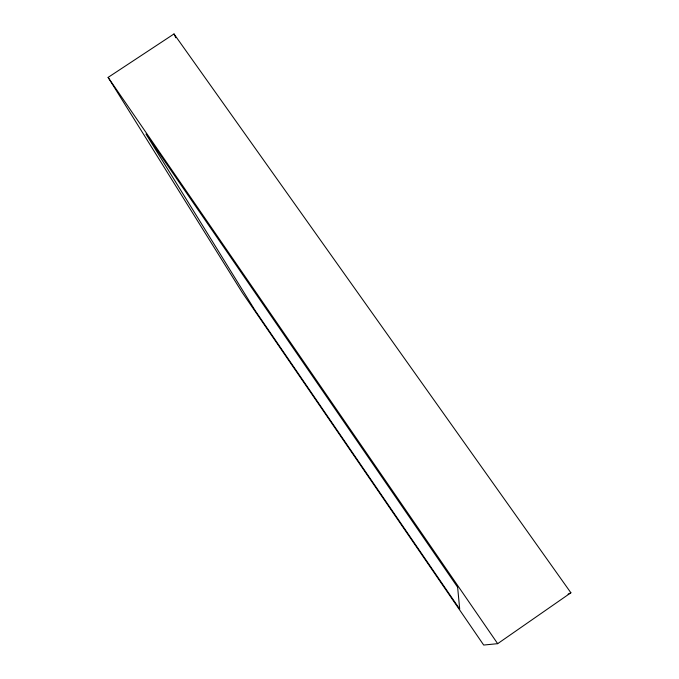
<?xml version="1.0" encoding="UTF-8"?>
<svg xmlns="http://www.w3.org/2000/svg" width="679" height="679" viewBox="0 0 679 679"><rect width="100%" height="100%" fill="white"/><g stroke="black" fill="none" stroke-linecap="round" stroke-linejoin="round"><path stroke-width="1.02" d="M497.673 643.667L570.886 592.775L174.002 33.95L108.114 77.398L242.318 292.641L483.686 645.05L497.673 643.667L108.114 77.398M568.094 594.184L570.886 592.775M174.002 33.95L175.81 37.769M457.621 587.208L145.977 134.035L255.151 310.532L459.708 609.148L457.621 587.208"/></g></svg>
